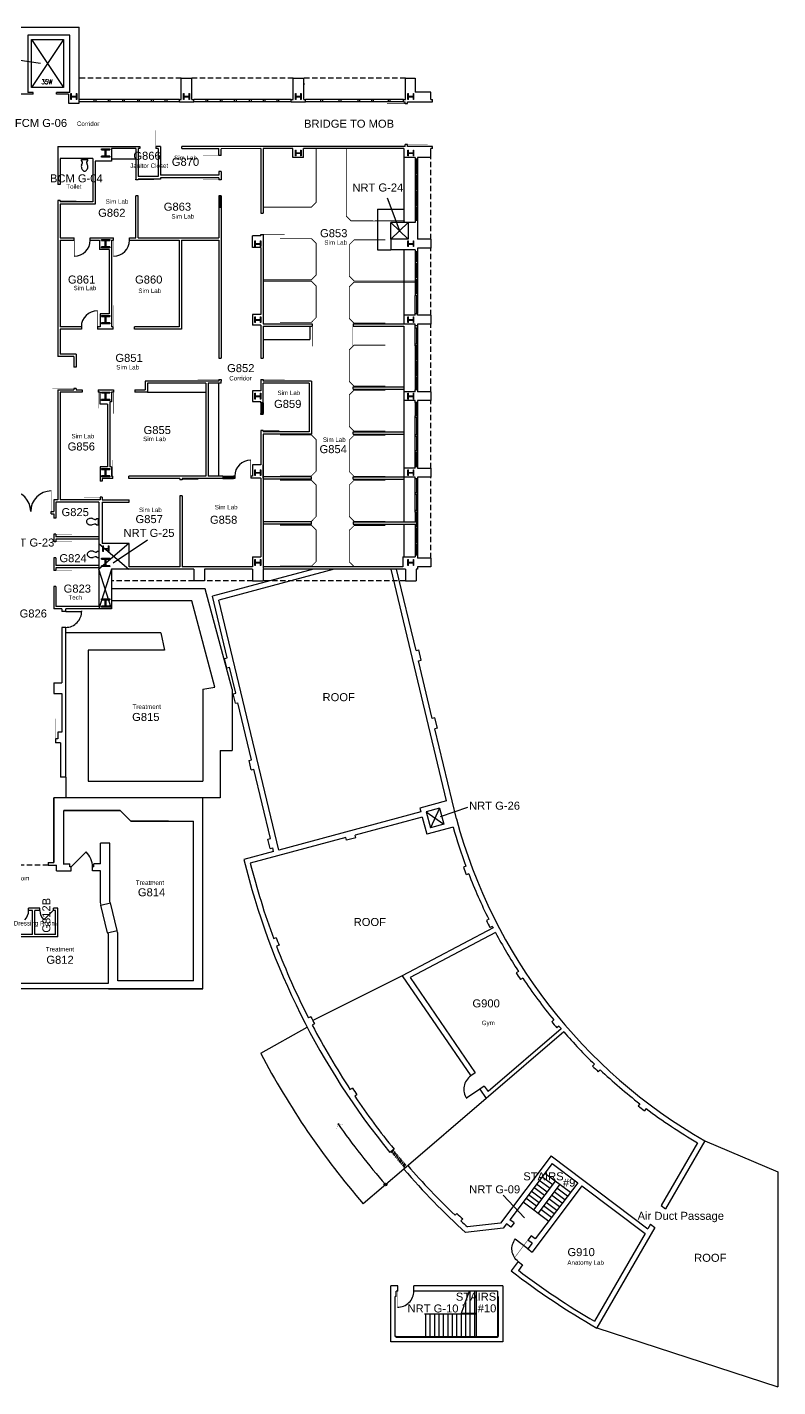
# Model space of a CAD drawing. Extents: x 889 to 4763, y 151 to 3209.
# Drawn here: x 3074 to 4763, y 151 to 3209 of the extents above; entities that cross this region are included whole.
import ezdxf

# ---------------------------------------------------------------- set-up
doc = ezdxf.new("R2010")
doc.units = 0
doc.header["$LTSCALE"] = 96
doc.header["$MEASUREMENT"] = 0
doc.linetypes.add('HIDDEN2', pattern=[0.1875, 0.125, -0.0625])
doc.layers.get('0').update_dxf_attribs({"linetype": 'CONTINUOUS'})
for name, color, linetype in [('A-ANNO-TEXT', 4, 'CONTINUOUS'), ('A-ANNO-TEXT-CTC', 181, 'CONTINUOUS'), ('A-COLS', 1, 'CONTINUOUS'), ('A-DOOR', 2, 'CONTINUOUS'), ('A-FLOR-CASE', 3, 'CONTINUOUS'), ('A-FLOR-PATT', 9, 'CONTINUOUS'), ('A-FLOR-SHFT', 1, 'CONTINUOUS'), ('A-FLOR-STRS', 2, 'CONTINUOUS'), ('A-GLAZ', 2, 'CONTINUOUS'), ('A-ROOF', 1, 'CONTINUOUS'), ('A-WALL-ABOVE', 3, 'HIDDEN2'), ('A-WALL-FULL', 6, 'CONTINUOUS'), ('A-WALL-SILL', 1, 'CONTINUOUS'), ('DEF', 31, 'CONTINUOUS'), ('L-EXTERIOR', 8, 'CONTINUOUS'), ('P-FIXT', 3, 'CONTINUOUS')]:
    doc.layers.add(name, color=color, linetype=linetype)
doc.styles.add('ARIAL', font='arial.ttf')
doc.styles.add('PP-FPLL-unverified$0$STANDARD', font='ROMANS.shx', dxfattribs={"width": 0.85})
doc.linetypes.add('FENCELINE1', pattern='A,0.25,-0.1,[133,ltypeshp.shx,S=0.1,R=0,X=-0.1,Y=0],-0.1,1', length=1.45)

# ---------------------------------------------------------------- blocks, each defined once
blk = doc.blocks.new('DR')
at = {"layer": 'A-DOOR'}
blk.add_lwpolyline([(0, 0, 0.0208, 0.0208, 0), (0, 1, 0, 0, 0.414214), (-1, 0, 0, 0, 0.414214)], format="xyseb", dxfattribs=at)
blk = doc.blocks.new('DL')
at = {"layer": 'A-DOOR'}
blk.add_lwpolyline([(1, 0, 0, 0, 0.414214), (0, 1, 0.0278, 0.0278, 0), (0, 0, 0.0278, 0.0278, 0)], format="xyseb", dxfattribs=at)
blk = doc.blocks.new('COL')
at = {"layer": 'A-COLS'}
for p, q in [((-0.5, 0.5), (0.5, 0.5)), ((-0.5, 0.39), (-0.5, 0.5)), ((-0.5, 0.39), (-0.05, 0.39)), ((-0.05, -0.39), (-0.05, 0.39)), ((0.05, -0.39), (0.05, 0.39)), ((0.05, 0.39), (0.5, 0.39)), ((0.5, 0.5), (0.5, 0.39)), ((-0.5, -0.5), (-0.5, -0.39)), ((-0.05, -0.39), (-0.5, -0.39)), ((0.5, -0.5), (-0.5, -0.5)), ((0.5, -0.39), (0.05, -0.39)), ((0.5, -0.39), (0.5, -0.5))]:
    blk.add_line(p, q, dxfattribs=at)
blk = doc.blocks.new('90S1')
blk.add_line((-0.5, 0), (-0.5, 1))
blk.add_arc((-0.5, 0), 1, 0, 91.70698)
blk = doc.blocks.new('TOILET3')
for p, q in [((0, -7), (0, 7)), ((2.5, 7), (0, 7)), ((5.6, 5), (2.5, 7)), ((7.2, 5), (5.6, 5)), ((12.3, 6.8), (7.2, 5)), ((2.5, -7), (0, -7)), ((5.6, -5), (2.5, -7)), ((7.2, -5), (5.6, -5)), ((12.3, -6.8), (7.2, -5))]:
    blk.add_line(p, q)
for centre, radius, start, end in [((15.7, -3.1), 10.5, 90, 108.8354), ((16.2, -0.6), 8.05, 71.1646, 93.7754), ((15.2, -6.5), 14, 57.6462, 74.7553), ((16.2, -4), 11.3, 36.0611, 55.3641), ((20.1, 0), 5.93, 360, 26.7012), ((20.1, 0), 5.93, 333.2988, 0), ((15.7, 3.1), 10.5, 251.1646, 270), ((15.7, 3.1), 10.5, 270, 288.8354), ((15.7, 5.9), 13.2, 284.9626, 301.7838), ((16.2, 4), 11.3, 304.6359, 323.9389)]:
    blk.add_arc(centre, radius, start, end)
blk = doc.blocks.new('DOOR')
at = {"layer": 'A-DOOR', "const_width": 0.0278}
blk.add_lwpolyline([(0, 0), (0, 1)], dxfattribs=at)
at = {"layer": 'A-DOOR'}
blk.add_arc((0, 0), 1, 90, 180, dxfattribs=at)

msp = doc.modelspace()

# ---------------------------------------------------------------- linework, layer by layer
at = {"layer": 'A-ANNO-TEXT', "const_width": 0.388}
msp.add_lwpolyline([(3770.5, 731.2), (3772.7, 743), (3784.5, 740.8)], dxfattribs=at)
at = {"layer": 'A-ANNO-TEXT'}
msp.add_circle((3880.1, 605.9), 3, dxfattribs=at)
msp.add_arc((5237.3, 1779), 1794, 215.2739, 220.8362, dxfattribs=at)
at = {"layer": 'A-ANNO-TEXT-CTC'}
for p, q in [((2927.3, 3154.7), (3103.8, 3127.9)), ((3884, 2825.5), (3912.1, 2749.5)), ((3345, 2055.4), (3267.4, 2003.2)), ((4064.7, 1454.2), (4003.4, 1432.6)), ((4145, 582.1), (4193, 530.9))]:
    msp.add_line(p, q, dxfattribs=at)
at = {"layer": 'A-ANNO-TEXT-CTC', "linetype": 'HIDDEN2'}
msp.add_line((3121.3, 1324.2), (3041.4, 1324.2), dxfattribs=at)
at = {"layer": 'A-DOOR'}
for p, q in [((3173, 1320.2), (3206.9, 1354.2)), ((3132.5, 1222.2), (3111.3, 1201))]:
    msp.add_line(p, q, dxfattribs=at)
for points, format in [([(3715.6, 2536.6, 1, 1, 0), (3715.6, 2491, 0, 0, 0.414214), (3761.2, 2536.6, 0, 0, 0)], "xyseb"), ([(3806.8, 2536.6, 1, 1, 0), (3806.8, 2491, 0, 0, -0.414214), (3761.2, 2536.6, 0, 0, 0)], "xyseb"), ([(3906.9, 330.2, 0.422967), (3943.9, 366.2)], "xyb")]:
    msp.add_lwpolyline(points, format=format, dxfattribs=at)
at = {"layer": 'A-DOOR', "const_width": 1}
for points in [[(3128.1, 2165.8), (3128.1, 2119.8)], [(3907.9, 366.2), (3907.9, 330.2)]]:
    msp.add_lwpolyline(points, dxfattribs=at)
at = {"layer": 'A-DOOR'}
for centre, radius, start, end in [((3036.1, 2119.8), 46, 0, 90), ((3128.1, 2119.8), 46, 90, 180), ((3173, 1320.2), 48, 0, 45), ((3047.4, 1222.2), 30, 315, 0), ((3132.5, 1222.2), 30, 180, 225)]:
    msp.add_arc(centre, radius, start, end, dxfattribs=at)
at = {"layer": 'A-FLOR-CASE'}
for p, q in [((3264, 2912.7), (3318.5, 2912.7)), ((3862, 2800), (3921.7, 2800)), ((3862, 2800), (3862, 2708)), ((3862, 2708), (3891.9, 2708)), ((3710.1, 2536.6), (3710.1, 2506.6)), ((3605, 2506.6), (3710.1, 2506.6)), ((3345, 2388), (3475.8, 2388)), ((3504.2, 2408), (3504.2, 2199.2))]:
    msp.add_line(p, q, dxfattribs=at)
at = {"layer": 'A-FLOR-PATT'}
for points in [[(3898.2, 683.8), (3893.8, 676.6)], [(3900.9, 680.5), (3896.5, 673.3)], [(3903.6, 677.3), (3899.2, 670.1)], [(3906.3, 674), (3901.9, 666.8)], [(3909, 670.7), (3904.6, 663.6)], [(3911.7, 667.5), (3907.3, 660.3)], [(3914.4, 664.3), (3910, 657.1)], [(3917.1, 661.1), (3912.7, 653.9)], [(3919.8, 657.8), (3915.4, 650.7)], [(3922.6, 654.6), (3918.2, 647.5)], [(3925.3, 651.5), (3920.9, 644.3)]]:
    msp.add_lwpolyline(points, dxfattribs=at)
at = {"layer": 'A-FLOR-SHFT'}
for p, q in [((3156, 3181), (3084, 3073)), ((3084, 3181), (3156, 3073))]:
    msp.add_line(p, q, dxfattribs=at)
msp.add_lwpolyline([(3084, 3181), (3156, 3181), (3156, 3073), (3084, 3073)], close=True, dxfattribs=at)
for points in [[(3892, 2770), (3931, 2732)], [(3931, 2770), (3892, 2732)], [(3235.2, 2048), (3303.1, 1990)], [(3303.1, 2048), (3235.2, 1990)], [(3264, 1901), (3235.2, 1990)], [(3264, 1990), (3235.4, 1901)], [(3971.9, 1444), (4011.4, 1416.3)], [(4001.8, 1452.1), (3981.5, 1408.3)]]:
    msp.add_lwpolyline(points, dxfattribs=at)
at = {"layer": 'A-FLOR-STRS', "linetype": 'FENCELINE1', "ltscale": 0.2}
msp.add_line((4106.9, 799.6), (3921.3, 640.8), dxfattribs=at)
at = {"layer": 'A-FLOR-STRS'}
for p, q in [((4214.1, 549), (4262.8, 613.7)), ((4250.2, 596.9), (4226.2, 615)), ((4256.2, 604.9), (4232.2, 622.9)), ((4238.8, 631.7), (4296.3, 588.4)), ((4226.1, 565), (4202.1, 583)), ((4232.1, 572.9), (4208.1, 591)), ((4238.1, 580.9), (4214.2, 599)), ((4244.1, 588.9), (4220.2, 607)), ((4277.7, 563.6), (4253.7, 581.7)), ((4283.7, 571.6), (4259.7, 589.7)), ((4289.7, 579.6), (4265.8, 597.7)), ((4190.1, 567), (4247.6, 523.7)), ((4220.1, 557), (4196.1, 575)), ((4259.6, 539.7), (4235.7, 557.7)), ((4265.7, 547.7), (4241.7, 565.7)), ((4271.7, 555.7), (4247.7, 573.7)), ((4253.6, 531.7), (4229.7, 549.8)), ((4060.9, 316.5), (4060.9, 343.8)), ((4070.9, 316.5), (4070.9, 366.2)), ((4080.9, 316.5), (4080.9, 366.2)), ((4083.9, 366.2), (4083.9, 264.2)), ((4131.9, 354.2), (4131.9, 264.2)), ((4083.9, 314), (3967.9, 314)), ((3970.9, 264.2), (3970.9, 314)), ((3980.9, 264.2), (3980.9, 314)), ((3990.9, 264.2), (3990.9, 314)), ((4000.9, 264.2), (4000.9, 314)), ((4010.9, 264.2), (4010.9, 314)), ((4020.9, 264.2), (4020.9, 314)), ((4030.9, 264.2), (4030.9, 314)), ((4040.9, 264.2), (4040.9, 314)), ((4050.9, 264.2), (4050.9, 314)), ((4051.4, 316.5), (4083.9, 316.5)), ((4060.9, 264.2), (4060.9, 314)), ((4070.9, 264.2), (4070.9, 314)), ((4080.9, 264.2), (4080.9, 314)), ((3903.9, 264.2), (4131.9, 264.2))]:
    msp.add_line(p, q, dxfattribs=at)
at = {"layer": 'A-FLOR-STRS', "linetype": 'FENCELINE1', "ltscale": 0.2}
msp.add_lwpolyline([(3917.8, 1075.6), (3716.5, 975.2)], dxfattribs=at)
at = {"layer": 'A-FLOR-STRS'}
for points in [[(4272.4, 606.5), (4223.6, 541.8)], [(4050.6, 315.1), (4057.1, 333.1), (4053.9, 335.6), (4061.6, 336.3), (4058.9, 338.1), (4069, 366.2)]]:
    msp.add_lwpolyline(points, dxfattribs=at)
at = {"layer": 'A-GLAZ'}
for p, q in [((3949, 2912), (3949, 2880)), ((3949, 2876), (3949, 2844)), ((3505.5, 2827.1), (3505.5, 2803.1)), ((3508.2, 2827.1), (3508.2, 2803.1)), ((3510.8, 2827.1), (3510.8, 2803.1)), ((3949, 2840), (3949, 2808)), ((3949, 2804), (3949, 2774)), ((3949.7, 2704), (3949.7, 2681.8)), ((3949.7, 2677.8), (3949.7, 2645.8)), ((3949.7, 2641.8), (3949.7, 2609.8)), ((3949.7, 2605.8), (3949.7, 2565)), ((3949.7, 2531.8), (3949.7, 2496.2)), ((3949.7, 2492.2), (3949.7, 2460.2)), ((3949.7, 2456.2), (3949.7, 2424.2)), ((3949.7, 2420.2), (3949.7, 2393)), ((3599.7, 2364), (3599.7, 2340)), ((3602.5, 2364), (3602.5, 2340)), ((3605, 2364), (3605, 2340)), ((3949.3, 2365), (3949.3, 2335)), ((3949.7, 2221), (3949.7, 2252.2)), ((3514, 2199.2), (3538, 2199.2)), ((3514, 2196.7), (3538, 2196.7)), ((3514, 2194), (3538, 2194)), ((3949.7, 2193), (3949.7, 2161.8)), ((3949.7, 2157.8), (3949.7, 2122.2)), ((3949.7, 2118.2), (3949.7, 2086.2)), ((3949.7, 2082.2), (3949.7, 2050.2)), ((3949.7, 2046.2), (3949.7, 2022))]:
    msp.add_line(p, q, dxfattribs=at)
for points in [[(3949.6, 2331), (3949.6, 2292.2)], [(3949.6, 2288.2), (3949.6, 2256.2)]]:
    msp.add_lwpolyline(points, dxfattribs=at)
at = {"layer": 'A-ROOF'}
for p, q in [((4598.6, 704.1), (4762.6, 634.4)), ((4762.6, 634.4), (4762.6, 150.9)), ((4355.6, 283.2), (4762.6, 150.9))]:
    msp.add_line(p, q, dxfattribs=at)
at = {"layer": 'A-WALL-ABOVE'}
for p, q in [((3420.7, 3094), (3191, 3094)), ((3672.3, 3094), (3444.7, 3094)), ((3925, 3094), (3696.3, 3094)), ((3982.2, 2732), (3982.2, 2916)), ((3982.2, 2561), (3982.2, 2712)), ((3982.2, 2389), (3982.2, 2541)), ((3982.2, 2217), (3982.2, 2369)), ((3982.2, 2015), (3982.2, 2197)), ((3449, 1964), (3264, 1964)), ((3581, 1964), (3473, 1964)), ((3925, 1964), (3605, 1964))]:
    msp.add_line(p, q, dxfattribs=at)
at = {"layer": 'A-WALL-ABOVE', "linetype": 'HIDDEN2', "const_width": 2}
for points in [[(3724.2, 2935.8), (3724, 2877), (3724.2, 2868.1), (3724.1, 2814.8), (3713.5, 2804.1), (3605, 2804.1)], [(3923.8, 2773.2), (3865.1, 2773.5), (3856.2, 2773.2), (3802.9, 2773.3), (3792.2, 2784), (3792.2, 2935.8)], [(3643, 2733.3), (3713.5, 2733.3), (3724.1, 2722.7), (3724.1, 2651.5), (3713.5, 2640.9), (3605, 2640.9)], [(3947, 2638.1), (3809.5, 2638.1), (3798.8, 2648.8), (3798.8, 2719.9), (3809.5, 2730.6), (3879.9, 2730.6)], [(3605, 2637.7), (3713.5, 2637.7), (3724.1, 2627), (3724.1, 2555.9), (3713.5, 2545.2), (3643, 2545.2)], [(3879.9, 2543.1), (3809.5, 2543.1), (3798.8, 2553.8), (3798.8, 2624.9), (3809.5, 2635.6), (3947, 2635.6)], [(3879.9, 2401.5), (3809.5, 2401.5), (3798.8, 2412.1), (3798.8, 2483.3), (3809.5, 2493.9), (3879.9, 2493.9)], [(3879.9, 2300.3), (3809.5, 2300.3), (3798.8, 2311), (3798.8, 2382.1), (3809.5, 2392.8), (3879.9, 2392.8)], [(3643, 2292), (3713.5, 2292), (3724.1, 2281.4), (3724.1, 2210.2), (3713.5, 2199.6), (3643, 2199.6)], [(3879.9, 2198.6), (3809.5, 2198.6), (3798.8, 2209.3), (3798.8, 2280.4), (3809.5, 2291.1), (3879.9, 2291.1)], [(3643, 2190.1), (3713.5, 2190.1), (3724.1, 2179.4), (3724.1, 2108.3), (3713.5, 2097.6), (3643, 2097.6)], [(3879.9, 2097.5), (3809.5, 2097.5), (3798.8, 2108.2), (3798.8, 2179.3), (3809.5, 2190), (3879.9, 2190)], [(3643, 2088.9), (3713.5, 2088.9), (3724.1, 2078.3), (3724.1, 2007.1), (3713.5, 1996.5), (3643, 1996.5)], [(3879.9, 1995.6), (3809.5, 1995.6), (3798.8, 2006.2), (3798.8, 2077.4), (3809.5, 2088), (3879.9, 2088)]]:
    msp.add_lwpolyline(points, dxfattribs=at)
at = {"layer": 'A-WALL-FULL'}
for p, q in [((2699.2, 3209), (3191, 3209)), ((3076, 3191), (3076, 3062)), ((3170, 3191), (3076, 3191)), ((3170, 3062), (3170, 3191)), ((3191, 3038), (3191, 3209)), ((3420.7, 3094), (3444.7, 3094)), ((3420.7, 3046.2), (3420.7, 3094)), ((3444.7, 3046.2), (3444.7, 3094)), ((3672.3, 3046.2), (3672.3, 3094)), ((3672.3, 3094), (3696.3, 3094)), ((3696.3, 3046.2), (3696.3, 3094)), ((3925, 3046.2), (3925, 3094)), ((3925, 3094), (3947, 3094)), ((3947, 3094), (3947, 3063)), ((3088, 3062), (3076, 3062)), ((3088, 3058), (3088, 3062)), ((3140, 3058), (3140, 3062)), ((3170, 3062), (3140, 3062)), ((3696.4, 3083.4), (3696.4, 3079.4)), ((3982.2, 3063), (3947, 3063)), ((3982.2, 3046.2), (3982.2, 3063)), ((3088, 3058), (2964.7, 3058)), ((3167, 3058), (3140, 3058)), ((3167, 3058), (3167, 3038)), ((3167, 3038), (3191, 3038)), ((3225.2, 3041), (3225.2, 3046.2)), ((3229.2, 3041), (3229.2, 3046.2)), ((3257.2, 3041), (3257.2, 3046.2)), ((3261.2, 3041), (3261.2, 3046.2)), ((3289.2, 3041), (3289.2, 3046.2)), ((3293.2, 3041), (3293.2, 3046.2)), ((3323, 3041), (3323, 3046.2)), ((3327, 3041), (3327, 3046.2)), ((3354.2, 3041), (3354.2, 3046.2)), ((3358.2, 3041), (3358.2, 3046.2)), ((3384.7, 3041), (3384.7, 3046.2)), ((3388.7, 3041), (3388.7, 3046.2)), ((3416.7, 3046.2), (3420.7, 3046.2)), ((3416.7, 3041), (3416.7, 3046.2)), ((3416.7, 3041), (3448.7, 3041)), ((3444.7, 3046.2), (3448.7, 3046.2)), ((3448.7, 3041), (3448.7, 3046.2)), ((3476.7, 3041), (3476.7, 3046.2)), ((3480.7, 3041), (3480.7, 3046.2)), ((3508.7, 3041), (3508.7, 3046.2)), ((3512.7, 3041), (3512.7, 3046.2)), ((3540.7, 3041), (3540.7, 3046.2)), ((3544.7, 3041), (3544.7, 3046.2)), ((3574.5, 3041), (3574.5, 3046.2)), ((3578.5, 3041), (3578.5, 3046.2)), ((3605.7, 3041), (3605.7, 3046.2)), ((3609.7, 3041), (3609.7, 3046.2)), ((3636.3, 3041), (3636.3, 3046.2)), ((3640.3, 3041), (3640.3, 3046.2)), ((3668.3, 3046.2), (3672.3, 3046.2)), ((3668.3, 3041), (3668.3, 3046.2)), ((3668.3, 3041), (3700.3, 3041)), ((3696.3, 3046.2), (3700.3, 3046.2)), ((3700.3, 3041), (3700.3, 3046.2)), ((3734.9, 3041), (3734.9, 3046.2)), ((3738.9, 3041), (3738.9, 3046.2)), ((3776.3, 3041), (3776.3, 3046.2)), ((3780.3, 3041), (3780.3, 3046.2)), ((3818.7, 3041), (3818.7, 3046.2)), ((3822.7, 3041), (3822.7, 3046.2)), ((3849.5, 3041), (3849.5, 3046.2)), ((3853.5, 3041), (3853.5, 3046.2)), ((3886.7, 3041), (3886.7, 3046.2)), ((3890.7, 3041), (3890.7, 3046.2)), ((3920.7, 3046.2), (3925, 3046.2)), ((3920.7, 3041), (3920.7, 3046.2)), ((3920.7, 3041), (3924.2, 3041)), ((3924.2, 3037), (3924.2, 3041)), ((3924.2, 3037), (3929.5, 3037)), ((3929.5, 3041), (3986.2, 3041)), ((3929.5, 3037), (3929.5, 3041)), ((3982.2, 3046.2), (3986.2, 3046.2)), ((3986.2, 3041), (3986.2, 3046.2)), ((3143, 2941), (3327.8, 2941)), ((3143, 2941), (3143, 2855)), ((3327.8, 2941), (3327.8, 2935.8)), ((3363.8, 2941), (3363.8, 2935.8)), ((3374, 2941), (3363.8, 2941)), ((3374, 2941), (3374, 2875.8)), ((3448.7, 2941), (3422, 2941)), ((3422, 2935.8), (3422, 2941)), ((3924.2, 2941), (3448.7, 2941)), ((3924.2, 2941), (3924.2, 2945)), ((3929.5, 2945), (3924.2, 2945)), ((3929.5, 2941), (3929.5, 2945)), ((3986.2, 2941), (3929.5, 2941)), ((3986.2, 2935.8), (3986.2, 2941)), ((3221.8, 2914), (3148.2, 2914)), ((3148.2, 2914), (3148.2, 2855)), ((3221.8, 2914), (3221.8, 2816.5)), ((3227, 2908), (3227, 2811.3)), ((3264, 2908), (3227, 2908)), ((3318.5, 2935.8), (3264, 2935.8)), ((3264, 2935.8), (3264, 2908)), ((3318.5, 2935.8), (3318.5, 2867.5)), ((3327.8, 2935.8), (3323.8, 2935.8)), ((3323.8, 2935.8), (3323.8, 2872.8)), ((3368.8, 2935.8), (3363.8, 2935.8)), ((3368.8, 2935.8), (3368.8, 2872.8)), ((3422, 2935.8), (3505.5, 2935.8)), ((3505.5, 2920.5), (3505.5, 2935.8)), ((3510.8, 2920.5), (3505.5, 2920.5)), ((3599.7, 2935.8), (3510.8, 2935.7)), ((3510.8, 2920.5), (3510.8, 2935.7)), ((3599.7, 2935.8), (3599.7, 2791)), ((3672, 2935.8), (3605, 2935.8)), ((3605, 2935.8), (3605, 2791)), ((3672, 2915.9), (3672, 2935.8)), ((3695.6, 2915.9), (3672, 2915.9)), ((3921.7, 2935.8), (3695.6, 2935.8)), ((3695.6, 2915.9), (3695.6, 2935.8)), ((3921.7, 2935.8), (3921.7, 2770)), ((3947, 2916), (3921.7, 2916)), ((3947, 2916), (3947, 2912)), ((3952.2, 2912), (3947, 2912)), ((3982.2, 2916), (3952.2, 2916)), ((3952.2, 2916), (3952.2, 2912)), ((3986.2, 2935.8), (3982.2, 2935.8)), ((3982.2, 2916), (3982.2, 2935.8)), ((3505.5, 2875.8), (3374, 2875.8)), ((3505.5, 2884.5), (3505.5, 2875.8)), ((3510.8, 2884.5), (3505.5, 2884.5)), ((3510.8, 2884.5), (3510.8, 2865.9)), ((3952.2, 2880), (3947, 2880)), ((3952.2, 2876), (3947, 2876)), ((3148.5, 2855), (3143, 2855)), ((3318.5, 2865.5), (3318.5, 2867.5)), ((3323.8, 2865.5), (3318.5, 2865.5)), ((3368.8, 2872.8), (3323.8, 2872.8)), ((3374, 2867.5), (3323.8, 2867.5)), ((3323.8, 2865.5), (3323.8, 2867.5)), ((3505.5, 2870.5), (3374, 2870.5)), ((3374, 2870.5), (3374, 2867.5)), ((3505.5, 2870.5), (3505.5, 2865.9)), ((3510.8, 2865.9), (3505.5, 2865.9)), ((3148.5, 2819), (3143, 2819)), ((3143, 2819), (3143, 2468.5)), ((3148.2, 2819), (3148.2, 2816.5)), ((3221.8, 2816.5), (3148.2, 2816.5)), ((3318.5, 2735), (3318.5, 2829.5)), ((3323.8, 2829.5), (3318.5, 2829.5)), ((3323.8, 2735), (3323.8, 2829.5)), ((3510.8, 2829.9), (3505.5, 2829.9)), ((3505.5, 2829.9), (3505.5, 2827.1)), ((3510.8, 2827.1), (3505.5, 2827.1)), ((3510.8, 2829.9), (3510.8, 2827.1)), ((3952.2, 2844), (3947, 2844)), ((3952.2, 2840), (3947, 2840)), ((3227, 2811.3), (3148.2, 2811.3)), ((3148.2, 2811.3), (3148.2, 2735)), ((3510.8, 2803.1), (3505.5, 2803.1)), ((3505.5, 2803.1), (3505.5, 2735)), ((3510.8, 2803.1), (3510.8, 2464.7)), ((3599.7, 2791), (3605, 2791)), ((3952.2, 2808), (3947, 2808)), ((3952.2, 2804), (3947, 2804)), ((3892, 2732), (3892, 2770)), ((3931, 2770), (3892, 2770)), ((3931, 2770), (3931, 2732)), ((3952.2, 2774), (3947, 2774)), ((3947, 2774), (3947, 2770)), ((3952.2, 2774), (3952.2, 2732)), ((3148.2, 2735), (3180.2, 2735)), ((3148.2, 2729.7), (3180.2, 2729.7)), ((3148.2, 2729.7), (3148.2, 2535.2)), ((3180.2, 2730), (3180.2, 2735)), ((3180.2, 2730), (3180.2, 2735)), ((3216.2, 2735), (3264, 2735)), ((3216.2, 2730), (3216.2, 2735)), ((3216.2, 2729.7), (3237.2, 2729.7)), ((3237.2, 2729.7), (3237.2, 2709)), ((3264, 2735), (3268.4, 2735)), ((3264, 2729.7), (3264, 2535.2)), ((3264, 2729.7), (3268.4, 2729.7)), ((3268.4, 2730), (3268.4, 2735)), ((3268.4, 2730), (3268.4, 2735)), ((3304.4, 2730), (3304.4, 2735)), ((3304.4, 2735), (3318.5, 2735)), ((3304.4, 2729.7), (3415.8, 2729.7)), ((3323.8, 2735), (3505.5, 2735)), ((3415.8, 2729.7), (3415.8, 2535.2)), ((3421, 2729.7), (3421, 2530)), ((3421, 2729.7), (3505.5, 2729.7)), ((3505.5, 2729.7), (3505.5, 2464.7)), ((3581, 2713.2), (3581, 2740)), ((3599.7, 2740), (3581, 2740)), ((3599.7, 2743), (3605, 2743)), ((3599.7, 2740), (3599.7, 2743)), ((3605, 2743), (3605, 2740)), ((3605, 2740), (3605, 2541.9)), ((3931, 2732), (3892, 2732)), ((3982.2, 2732), (3952.2, 2732)), ((3982.2, 2732), (3982.2, 2712)), ((3258.8, 2709), (3237.2, 2709)), ((3258.8, 2709), (3258.8, 2564)), ((3599.7, 2713.2), (3581, 2713.2)), ((3599.7, 2713.2), (3599.7, 2563)), ((3947, 2708), (3891.9, 2708)), ((3921.7, 2708), (3921.7, 2541.9)), ((3947, 2708), (3947, 2704)), ((3952.2, 2704), (3947, 2704)), ((3952.2, 2712), (3952.2, 2704)), ((3982.2, 2712), (3952.2, 2712)), ((3952.2, 2681.8), (3947, 2681.8)), ((3952.2, 2677.8), (3947, 2677.8)), ((3952.2, 2645.8), (3947, 2645.8)), ((3952.2, 2641.8), (3947, 2641.8)), ((3148.2, 2618.1), (3148.2, 2535.2)), ((3952.2, 2609.8), (3947, 2609.8)), ((3952.2, 2605.8), (3947, 2605.8)), ((3238, 2564), (3238, 2535.2)), ((3258.8, 2564), (3238, 2564)), ((3599.7, 2563), (3581, 2563)), ((3581, 2563), (3581, 2539)), ((3599.7, 2539), (3581, 2539)), ((3599.7, 2539), (3599.7, 2464.7)), ((3605, 2541.9), (3715.6, 2541.9)), ((3715.6, 2541.9), (3715.6, 2536.6)), ((3807.6, 2541.9), (3807.6, 2536.6)), ((3807.6, 2541.9), (3921.7, 2541.9)), ((3947, 2561), (3921.7, 2561)), ((3947, 2541), (3921.7, 2541)), ((3947, 2565), (3952.2, 2565)), ((3952.2, 2561), (3952.2, 2565)), ((3982.2, 2561), (3952.2, 2561)), ((3982.2, 2541), (3952.2, 2541)), ((3952.2, 2541), (3952.2, 2537)), ((3982.2, 2561), (3982.2, 2541)), ((3196, 2535.2), (3148.2, 2535.2)), ((3148.2, 2530), (3148.2, 2473.8)), ((3196, 2530), (3148.2, 2530)), ((3196, 2535), (3196, 2529.8)), ((3238, 2535.2), (3232, 2535.2)), ((3232, 2535), (3232, 2530)), ((3232, 2535), (3232, 2530)), ((3267.5, 2530), (3232, 2530)), ((3267.5, 2535.2), (3264, 2535.2)), ((3267.5, 2530), (3267.5, 2535.2)), ((3415.8, 2535.2), (3315.5, 2535.2)), ((3315.5, 2530), (3315.5, 2535.2)), ((3421, 2530), (3315.5, 2530)), ((3605, 2536.6), (3715.6, 2536.6)), ((3605, 2536.6), (3605, 2464.7)), ((3806.8, 2536.6), (3921.7, 2536.6)), ((3921.7, 2536.6), (3921.7, 2096.5)), ((3952.2, 2537), (3947, 2537)), ((3952.2, 2531.8), (3947, 2531.8)), ((3952.2, 2496.2), (3947, 2496.2)), ((3952.2, 2492.2), (3947, 2492.2)), ((3179, 2468.5), (3143, 2468.5)), ((3184.2, 2473.8), (3148.2, 2473.8)), ((3179, 2468.5), (3179, 2444.5)), ((3184.2, 2473.8), (3184.2, 2444.5)), ((3505.5, 2464.7), (3510.8, 2464.7)), ((3599.7, 2464.7), (3605, 2464.7)), ((3952.2, 2460.2), (3947, 2460.2)), ((3952.2, 2456.2), (3947, 2456.2)), ((3184.2, 2444.5), (3179, 2444.5)), ((3505.5, 2416.7), (3510.8, 2416.7)), ((3505.5, 2416.7), (3505.5, 2413.2)), ((3510.8, 2416.7), (3510.8, 2413.2)), ((3599.7, 2416.7), (3605, 2416.7)), ((3599.7, 2416.7), (3599.7, 2391)), ((3605, 2416.7), (3605, 2413.2)), ((3952.2, 2424.2), (3947, 2424.2)), ((3952.2, 2420.2), (3947, 2420.2)), ((3143, 2393.2), (3143, 2214.8)), ((3143, 2393.2), (3179, 2393.2)), ((3148.2, 2388), (3148.2, 2145.8)), ((3198, 2388), (3148.2, 2388)), ((3184.2, 2396.5), (3179, 2396.5)), ((3179, 2396.5), (3179, 2393.2)), ((3184.2, 2396.5), (3184.2, 2393.2)), ((3184.2, 2393.2), (3198, 2393.2)), ((3198, 2393.2), (3198, 2388)), ((3234, 2393.2), (3234, 2388)), ((3234, 2393.2), (3238, 2393.2)), ((3238, 2388), (3234, 2388)), ((3238, 2393.2), (3264, 2393.2)), ((3238, 2360.8), (3238, 2388)), ((3264, 2393.2), (3268, 2393.2)), ((3264, 2388), (3264, 2366)), ((3268, 2388), (3264, 2388)), ((3268, 2393.2), (3268, 2388)), ((3316, 2393.2), (3316, 2388)), ((3316, 2393.2), (3339.8, 2393.2)), ((3345, 2388), (3316, 2388)), ((3339.8, 2413.2), (3339.8, 2393.2)), ((3505.5, 2413.2), (3339.8, 2413.2)), ((3345, 2408), (3345, 2388)), ((3475.8, 2408), (3345, 2408)), ((3475.8, 2408), (3475.8, 2199.2)), ((3510.8, 2408), (3481, 2408)), ((3481, 2408), (3481, 2199.2)), ((3510.8, 2408), (3510.8, 2413.2)), ((3581, 2391), (3581, 2367)), ((3599.7, 2391), (3581, 2391)), ((3714, 2413.2), (3605, 2413.2)), ((3708.7, 2408), (3605, 2408)), ((3605, 2364), (3605, 2408)), ((3708.7, 2408), (3708.7, 2299)), ((3714, 2413.2), (3714, 2293.8)), ((3807.7, 2395), (3807.7, 2400.2)), ((3807.7, 2400.2), (3921.7, 2400.2)), ((3807.7, 2395), (3921.7, 2395)), ((3947, 2389), (3921.7, 2389)), ((3947, 2389), (3947, 2393)), ((3952.2, 2393), (3947, 2393)), ((3952.2, 2393), (3952.2, 2389)), ((3982.2, 2389), (3952.2, 2389)), ((3982.2, 2389), (3982.2, 2369)), ((3254.5, 2360.8), (3238, 2360.8)), ((3254.5, 2360.8), (3254.5, 2220)), ((3259.8, 2366), (3259.8, 2220)), ((3264, 2366), (3259.8, 2366)), ((3581, 2367), (3599.7, 2367)), ((3599.7, 2364), (3599.7, 2367)), ((3605, 2364), (3599.7, 2364)), ((3947, 2369), (3921.7, 2369)), ((3947, 2365), (3947, 2369)), ((3952.2, 2365), (3947, 2365)), ((3982.2, 2369), (3952.2, 2369)), ((3952.2, 2369), (3952.2, 2365)), ((3599.7, 2337.6), (3599.7, 2340)), ((3605, 2340), (3599.7, 2340)), ((3605, 2337.6), (3599.7, 2337.6)), ((3605, 2337.6), (3605, 2340)), ((3952.2, 2335), (3947, 2335)), ((3952.2, 2331), (3947, 2331)), ((3599.7, 2301.6), (3599.7, 2225)), ((3605, 2301.6), (3599.7, 2301.6)), ((3605, 2301.6), (3605, 2299)), ((3708.7, 2299), (3605, 2299)), ((3714, 2293.8), (3605, 2293.8)), ((3605, 2293.8), (3605, 1991.6)), ((3807.7, 2293.8), (3807.7, 2299)), ((3807.7, 2299), (3921.7, 2299)), ((3807.7, 2293.8), (3921.7, 2293.8)), ((3952.2, 2292.2), (3947, 2292.2)), ((3952.2, 2288.2), (3947, 2288.2)), ((3952.2, 2256.2), (3947, 2256.2)), ((3952.2, 2252.2), (3947, 2252.2)), ((3143, 2214.8), (3143, 2145.8)), ((3238, 2220), (3238, 2187.8)), ((3254.5, 2220), (3238, 2220)), ((3264, 2220), (3259.8, 2220)), ((3264, 2220), (3264, 2199.2)), ((3599.7, 2225), (3581, 2225)), ((3581, 2225), (3581, 2199.2)), ((3605, 2194.3), (3605, 2225)), ((3947, 2217), (3921.7, 2217)), ((3947, 2221), (3952.2, 2221)), ((3952.2, 2221), (3952.2, 2217)), ((3952.2, 2217), (3982.2, 2217)), ((3982.2, 2217), (3982.2, 2197)), ((3243.2, 2187.8), (3238, 2187.8)), ((3243.2, 2194), (3243.2, 2187.8)), ((3264, 2194), (3243.2, 2194)), ((3264, 2199.2), (3267.1, 2199.2)), ((3267.1, 2194), (3264, 2194)), ((3267.1, 2194), (3267.1, 2199.2)), ((3303.1, 2194), (3303.1, 2199.2)), ((3475.8, 2199.2), (3303.1, 2199.2)), ((3417.7, 2194), (3303.1, 2194)), ((3417.7, 2193.8), (3417.7, 2191.2)), ((3423, 2191.2), (3417.7, 2191.2)), ((3423, 2194), (3423, 2191.2)), ((3514, 2194), (3423, 2194)), ((3514, 2199.2), (3481, 2199.2)), ((3514, 2199.2), (3514, 2194)), ((3538, 2199.2), (3538, 2194)), ((3541, 2199.2), (3538, 2199.2)), ((3541, 2194), (3538, 2194)), ((3541, 2199.2), (3541, 2194)), ((3577, 2199.2), (3577, 2194.3)), ((3577, 2199.2), (3577, 2194.3)), ((3581, 2199.2), (3577, 2199.2)), ((3581, 2199.2), (3577, 2199.2)), ((3599.7, 2194.3), (3577, 2194.3)), ((3599.7, 2194.3), (3599.7, 2018)), ((3714, 2197.8), (3605, 2197.8)), ((3714, 2192.5), (3605, 2192.5)), ((3714, 2192.5), (3714, 2197.8)), ((3807.7, 2197.8), (3921.7, 2197.8)), ((3807.7, 2192.5), (3807.7, 2197.8)), ((3807.7, 2192.5), (3921.7, 2192.5)), ((3947, 2197), (3921.7, 2197)), ((3952.2, 2193), (3947, 2193)), ((3952.2, 2197), (3952.2, 2193)), ((3982.2, 2197), (3952.2, 2197)), ((3133.8, 2145.8), (3133.8, 2119.8)), ((3143, 2145.8), (3133.8, 2145.8)), ((3238, 2145.8), (3148.2, 2145.8)), ((3238, 2151.8), (3238, 2145.8)), ((3243.2, 2151.8), (3238, 2151.8)), ((3243.2, 2151.8), (3243.2, 2145.8)), ((3243.2, 2145.8), (3303.4, 2145.8)), ((3303.4, 2140.5), (3303.4, 2145.8)), ((3417.7, 2155.2), (3417.7, 1995.2)), ((3423, 2155.2), (3417.7, 2155.2)), ((3423, 2155.2), (3423, 1995.2)), ((3952.2, 2161.8), (3947, 2161.8)), ((3952.2, 2157.8), (3947, 2157.8)), ((3128.1, 2119.8), (3133.8, 2119.8)), ((3128.1, 2114.5), (3128.1, 2119.8)), ((3128.1, 2114.5), (3133.8, 2114.5)), ((3133.8, 2114.5), (3133.8, 2104.5)), ((3139, 2140.5), (3139, 2104.5)), ((3235.2, 2140.5), (3139, 2140.5)), ((3235.2, 2140.5), (3235.2, 1906.2)), ((3243.2, 2140.5), (3243.2, 2048)), ((3243.2, 2140.5), (3303.4, 2140.5)), ((3952.2, 2122.2), (3947, 2122.2)), ((3952.2, 2118.2), (3947, 2118.2)), ((3139, 2104.5), (3133.8, 2104.5)), ((3714, 2096.5), (3605, 2096.5)), ((3714, 2091.2), (3605, 2091.2)), ((3714, 2091.2), (3714, 2096.5)), ((3807.7, 2096.5), (3949.7, 2096.5)), ((3807.7, 2096.5), (3807.7, 2091.2)), ((3807.7, 2091.2), (3949.7, 2091.2)), ((3921.7, 2091.2), (3921.7, 2018)), ((3952.2, 2086.2), (3947, 2086.2)), ((3952.2, 2082.2), (3947, 2082.2)), ((3133.8, 2068.5), (3133.8, 2051.3)), ((3139, 2068.5), (3133.8, 2068.5)), ((3139, 2051.3), (3133.8, 2051.3)), ((3139, 2068.5), (3139, 2062.5)), ((3235.2, 2062.5), (3139, 2062.5)), ((3139, 2057.3), (3139, 2051.3)), ((3235.2, 2057.3), (3139, 2057.3)), ((3952.2, 2050.2), (3947, 2050.2)), ((3303.4, 2048), (3243.2, 2048)), ((3303.4, 1995.2), (3303.4, 2048)), ((3952.2, 2046.2), (3947, 2046.2)), ((3947, 2022), (3947, 2018)), ((3947, 2022), (3952.2, 2022)), ((3952.2, 2022), (3952.2, 2015)), ((3133.8, 2015.3), (3133.8, 1986.8)), ((3139, 2015.3), (3133.8, 2015.3)), ((3139, 2015.3), (3139, 1998)), ((3235.2, 1998), (3139, 1998)), ((3139, 1992.8), (3139, 1986.8)), ((3235.2, 1992.8), (3139, 1992.8)), ((3264, 1990), (3264, 1901)), ((3449, 1990), (3264, 1990)), ((3417.7, 1995.2), (3303.4, 1995.2)), ((3581, 1995.2), (3423, 1995.2)), ((3449, 1990), (3449, 1964)), ((3581, 1990), (3473, 1990)), ((3473, 1990), (3473, 1964)), ((3718.3, 1990), (3491, 1929.1)), ((3764.6, 1990), (3505.4, 1920.5)), ((3581, 2018), (3581, 1995.2)), ((3581, 2018), (3599.7, 2018)), ((3581, 1990), (3581, 1964)), ((3605, 2018), (3605, 1995.2)), ((3919, 1995.2), (3605, 1995.2)), ((3925, 1990), (3605, 1990)), ((3605, 1990), (3605, 1964)), ((3919, 2018), (3919, 1995.2)), ((3919, 2018), (3947, 2018)), ((3925, 1990), (3925, 1964)), ((3949, 1990), (3949, 1964)), ((3952.2, 1990), (3949, 1990)), ((3982.2, 2015), (3952.2, 2015)), ((3952.2, 1995), (3952.2, 1990)), ((3982.2, 1995), (3952.2, 1995)), ((3982.2, 2015), (3982.2, 1995)), ((3139, 1986.8), (3133.8, 1986.8)), ((3473, 1964), (3449, 1964)), ((3581, 1964), (3605, 1964)), ((3925, 1964), (3949, 1964)), ((3139, 1950.8), (3133.8, 1950.8)), ((3133.8, 1950.8), (3133.8, 1901)), ((3139, 1950.8), (3139, 1906.2)), ((3474.7, 1946), (3264, 1946)), ((3535, 1720), (3474.7, 1946)), ((3151.8, 1901), (3133.8, 1901)), ((3235.2, 1906.2), (3139, 1906.2)), ((3151.8, 1901), (3151.8, 1895)), ((3264, 1901), (3160.8, 1901)), ((3160.8, 1895), (3160.8, 1901)), ((3444.7, 1919), (3264, 1919)), ((3496.5, 1724.7), (3444.7, 1919)), ((3160.8, 1895), (3151.8, 1895)), ((3151.8, 1859), (3151.8, 1734)), ((3160.8, 1859), (3151.8, 1859)), ((3160.8, 1522), (3160.8, 1859)), ((3375, 1847), (3160.8, 1847)), ((3375, 1847), (3383, 1808)), ((3383, 1808), (3211, 1808)), ((3211, 1808), (3211, 1513)), ((3133.8, 1734), (3133.8, 1710)), ((3133.8, 1734), (3151.8, 1734)), ((3469, 1720), (3496.5, 1724.7)), ((3469, 1720), (3469, 1513)), ((3535, 1720), (3535, 1582)), ((3133.8, 1710), (3151.8, 1710)), ((3151.8, 1710), (3151.8, 1623)), ((3142.8, 1623), (3142.8, 1608)), ((3151.8, 1623), (3142.8, 1623)), ((3137.8, 1608), (3137.8, 1599)), ((3142.8, 1608), (3137.8, 1608)), ((3148.8, 1599), (3137.8, 1599)), ((3148.8, 1599), (3148.8, 1522)), ((3508, 1582), (3535, 1582)), ((3508, 1582), (3508, 1476)), ((3160.8, 1522), (3148.8, 1522)), ((3160.8, 1522), (3160.8, 1476)), ((3211, 1513), (3469, 1513)), ((3469, 1476), (3134, 1476)), ((3134, 1330.2), (3134, 1476)), ((3134, 1476), (3134, 1330.2)), ((3508, 1476), (3469, 1476)), ((3469, 1046), (3469, 1476)), ((3469, 1046), (3469, 1476)), ((3469, 1046), (3469, 1476)), ((3469, 1152.6), (3469, 1476)), ((4017.6, 1468.7), (3957.2, 1452.5)), ((3283.7, 1447), (3157, 1447)), ((3157, 1327.2), (3157, 1447)), ((3157, 1327.2), (3157, 1447)), ((3157, 1447), (3283.7, 1447)), ((3307.7, 1423), (3283.7, 1447)), ((3283.7, 1447), (3307.7, 1423)), ((3959.5, 1443.8), (3640, 1358.2)), ((3957.2, 1452.5), (3959.5, 1443.8)), ((4001.8, 1452.1), (3971.9, 1444)), ((3971.9, 1444), (3981.5, 1408.3)), ((4001.8, 1452.1), (4011.4, 1416.3)), ((3391.7, 1423), (3307.7, 1423)), ((3307.7, 1423), (3448, 1423)), ((3448, 1064), (3448, 1423)), ((3962.6, 1432.2), (3811.8, 1391.8)), ((3962.6, 1432.2), (3973, 1393.6)), ((4032.4, 1409.5), (3973, 1393.6)), ((4011.4, 1416.3), (3981.5, 1408.3)), ((3790.6, 1386.1), (3576.1, 1328.6)), ((3792.2, 1380.3), (3790.6, 1386.1)), ((3813.4, 1386), (3792.2, 1380.3)), ((3813.4, 1386), (3811.8, 1391.8)), ((3259.8, 1373.5), (3238.8, 1373.5)), ((3238.8, 1327.2), (3238.8, 1373.5)), ((3259.8, 1243), (3259.8, 1373.5)), ((3628.4, 1355.1), (3561.6, 1337.2)), ((3121.3, 1330.2), (3121.3, 1324.2)), ((3121.3, 1330.2), (3134, 1330.2)), ((3121.3, 1324.2), (3140, 1324.2)), ((3140, 1311.5), (3140, 1324.2)), ((3155, 1327.2), (3170, 1327.2)), ((3170, 1320.2), (3170, 1327.2)), ((3173, 1320.2), (3170, 1320.2)), ((3173, 1311.5), (3173, 1320.2)), ((3221, 1311.5), (3221, 1320.2)), ((3224, 1320.2), (3221, 1320.2)), ((3238.8, 1327.2), (3224, 1327.2)), ((3224, 1320.2), (3224, 1327.2)), ((4060.9, 1321.8), (4055.3, 1319.7)), ((3140, 1311.5), (3173, 1311.5)), ((3238.8, 1311.5), (3221, 1311.5)), ((3238.8, 1240.4), (3238.8, 1311.5)), ((4067.3, 1304.9), (4061.7, 1302.8)), ((3077.4, 1222.2), (3077.4, 1227.5)), ((3102.6, 1227.5), (3077.4, 1227.5)), ((3102.6, 1222.2), (3102.6, 1227.5)), ((3133.6, 1222.2), (3133.6, 1227.5)), ((3142.9, 1227.5), (3133.6, 1227.5)), ((3142.9, 1163), (3142.9, 1227.5)), ((3240.3, 1234.2), (3238.8, 1240.4)), ((3239.6, 1234), (3261.4, 1239.5)), ((3260.7, 1239.3), (3259.8, 1243)), ((3086.4, 1222.2), (3077.4, 1222.2)), ((3086.4, 1168.2), (3086.4, 1222.2)), ((3102.6, 1222.2), (3091.6, 1222.2)), ((3091.6, 1168.2), (3091.6, 1222.2)), ((3137.6, 1222.2), (3133.6, 1222.2)), ((3137.6, 1168.2), (3137.6, 1222.2)), ((4112.3, 1202.5), (4107, 1199.8)), ((3086.4, 1168.2), (3041.4, 1168.2)), ((3142.9, 1163), (3041.4, 1163)), ((3137.6, 1168.2), (3091.6, 1168.2)), ((3255.1, 1171.9), (3276.9, 1177.4)), ((3256.8, 1168.4), (3255.8, 1172.1)), ((3256.8, 1058.5), (3256.8, 1168.4)), ((3277.8, 1171), (3276.2, 1177.2)), ((3277.8, 1064), (3277.8, 1171)), ((4122.2, 1183.1), (3917.8, 1075.6)), ((4127.8, 1172.5), (3935.3, 1071.2)), ((4120.5, 1186.5), (4115.1, 1183.8)), ((3634.4, 1161), (3628.8, 1158.9)), ((3640.8, 1144.1), (3635.1, 1142)), ((3469, 1046), (3469, 1077.2)), ((3917.8, 1075.6), (4072.1, 850.3)), ((3935.3, 1071.2), (4082, 857.1)), ((4179, 1085.4), (4174, 1082.1)), ((3469, 1046), (2643.8, 1046)), ((3041.4, 1058.5), (3256.8, 1058.5)), ((3256.8, 1046), (3469, 1046)), ((3256.8, 1046), (3469, 1046)), ((3448, 1064), (3277.8, 1064)), ((4188.9, 1070.3), (4183.9, 1067)), ((3712.3, 983.2), (3707, 980.5)), ((3720.6, 967.2), (3715.3, 964.5)), ((4281.5, 949), (4106.9, 799.6)), ((4275.6, 955.8), (4110.9, 814.9)), ((4258.6, 976.1), (4254, 972.2)), ((4270.1, 962.2), (4265.5, 958.4)), ((4082, 857.1), (4072.1, 850.3)), ((4350, 876.4), (4345.9, 872.1)), ((4363, 863.9), (4358.9, 859.6)), ((4102.4, 827.4), (4092.5, 820.6)), ((4102.4, 827.4), (4110.9, 814.9)), ((3806, 822.6), (3801, 819.3)), ((3816, 807.6), (3811, 804.4)), ((4092.5, 820.6), (4106.9, 799.6)), ((4452.1, 787.6), (4448.4, 782.9)), ((4466.4, 776.7), (4462.7, 771.9)), ((4598.6, 704.1), (4510.3, 551.1)), ((4582.2, 699.7), (4500.6, 558.4)), ((4252.7, 670.1), (4138.7, 518.8)), ((4255.1, 653.3), (4159.7, 526.7)), ((4252.7, 670.1), (4470.4, 506)), ((4255.1, 653.3), (4312.6, 609.9)), ((4322.1, 602.7), (4210.1, 454)), ((4312.6, 609.9), (4217.2, 483.4)), ((4322.1, 602.7), (4464.4, 495.5)), ((4500.6, 558.4), (4510.3, 551.1)), ((4040.8, 541.1), (4036.6, 536.8)), ((4053.8, 528.7), (4049.7, 524.4)), ((4169.3, 519.5), (4159.7, 526.7)), ((4145.2, 507.4), (4060.5, 498)), ((4138.7, 518.8), (4064.6, 510.5)), ((4152.5, 517.2), (4145.2, 507.4)), ((4162.1, 509.9), (4152.5, 517.2)), ((4169.3, 519.5), (4162.1, 509.9)), ((4207.6, 490.6), (4200.4, 481)), ((4217.2, 483.4), (4207.6, 490.6)), ((4464.4, 495.5), (4350.5, 298.4)), ((4486.1, 509.2), (4355.6, 283.2)), ((4476.5, 516.5), (4470.4, 506)), ((4476.5, 516.5), (4486.1, 509.2)), ((4210, 473.8), (4200.4, 481)), ((4210, 473.8), (4200.5, 461.2)), ((4200.5, 461.2), (4210.1, 454)), ((4178.8, 432.5), (4163.2, 411.8)), ((4178.8, 432.5), (4188.4, 425.2)), ((4188.4, 425.2), (4179.1, 412.9)), ((3907.9, 378.2), (3891.9, 378.2)), ((3891.9, 252.2), (3891.9, 378.2)), ((3907.9, 366.2), (3907.9, 378.2)), ((3943.9, 366.2), (3943.9, 378.2)), ((4143.9, 378.2), (3943.9, 378.2)), ((4143.9, 378.2), (4143.9, 252.2)), ((3903.9, 354.2), (3901.9, 354.2)), ((3901.9, 264.2), (3901.9, 354.2)), ((3903.9, 354.2), (3903.9, 366.2)), ((3907.9, 366.2), (3903.9, 366.2)), ((4131.9, 366.2), (3943.9, 366.2)), ((4131.9, 366.2), (4131.9, 354.2)), ((4133.9, 354.2), (4131.9, 354.2)), ((4133.9, 354.2), (4133.9, 264.2)), ((4143.9, 252.2), (3891.9, 252.2)), ((3903.9, 264.2), (3901.9, 264.2)), ((3903.9, 262.2), (3903.9, 264.2)), ((4131.9, 262.2), (3903.9, 262.2)), ((4131.9, 264.2), (4131.9, 262.2)), ((4133.9, 264.2), (4131.9, 264.2))]:
    msp.add_line(p, q, dxfattribs=at)
at = {"layer": 'A-WALL-FULL', "extrusion": (0, 0, -1)}
for p, q in [((4017.6, 1468.7), (3892.8, 1990)), ((3948.9, 1806.9), (3905.1, 1990)), ((3524.1, 1790.8), (3491, 1929.1)), ((3640, 1358.2), (3505.4, 1920.5)), ((3948.9, 1806.9), (3954.8, 1808.3)), ((3960.4, 1785), (3954.8, 1808.3)), ((3518.3, 1789.4), (3524.1, 1790.8)), ((3523.4, 1768), (3518.3, 1789.4)), ((3954.5, 1783.6), (3960.4, 1785)), ((3985.5, 1654.3), (3954.5, 1783.6)), ((3523.4, 1768), (3529.2, 1769.4)), ((3543.2, 1711), (3529.2, 1769.4)), ((3537.3, 1709.7), (3543.2, 1711)), ((3542.5, 1688.3), (3537.3, 1709.7)), ((3542.5, 1688.3), (3548.3, 1689.7)), ((3579, 1561.3), (3548.3, 1689.7)), ((3991.3, 1655.7), (3985.5, 1654.3)), ((3996.9, 1632.3), (3991.3, 1655.7)), ((3996.9, 1632.3), (3991.1, 1630.9)), ((4039.6, 1428.2), (3991.1, 1630.9)), ((3573.2, 1559.9), (3579, 1561.3)), ((3578.3, 1538.5), (3573.2, 1559.9)), ((3578.3, 1538.5), (3584.1, 1539.9)), ((3621.4, 1384.3), (3584.1, 1539.9)), ((3615.5, 1382.9), (3621.4, 1384.3)), ((3620.7, 1361.5), (3615.5, 1382.9)), ((3620.7, 1361.5), (3626.5, 1362.9)), ((3628.4, 1355.1), (3626.5, 1362.9))]:
    msp.add_line(p, q, dxfattribs=at)
at = {"layer": 'A-WALL-FULL'}
for points in [[(3947, 2770), (3931, 2770)], [(3892, 2732), (3892, 2708)], [(3899.3, 685.6), (3890, 678)]]:
    msp.add_lwpolyline(points, dxfattribs=at)
for centre, radius, start, end in [((5188.7, 1737.4), 1201.9, 195.8299, 200.2288), ((5188.7, 1737.4), 1189.9, 195.0594, 240.2702), ((5187.4, 1735.8), 1674, 193.7786, 219.193), ((5187.4, 1735.8), 1662, 194.1835, 200.3144), ((5188.7, 1737.4), 1207.9, 200.2309, 201.0847), ((5188.7, 1737.4), 1201.9, 201.0868, 206.4218), ((5188.7, 1737.4), 1207.9, 206.4239, 207.2777), ((5188.7, 1737.4), 1201.9, 207.2799, 207.4619), ((5188.7, 1737.4), 1201.9, 208.0339, 212.8515), ((5187.4, 1735.8), 1656, 200.3132, 200.936), ((5187.4, 1735.8), 1662, 200.935, 207.0314), ((5188.7, 1737.4), 1207.9, 212.8536, 213.7074), ((5188.7, 1737.4), 1201.9, 213.7095, 219.3015), ((5187.4, 1735.8), 1656, 207.032, 207.6548), ((5187.4, 1735.8), 1662, 207.6519, 213.4685), ((5188.7, 1737.4), 1207.9, 219.3036, 220.1574), ((5188.7, 1737.4), 1201.9, 220.1595, 220.5629), ((5188.7, 1737.4), 1201.9, 220.9919, 225.7515), ((5188.7, 1737.4), 1207.9, 225.7536, 226.6074), ((5188.7, 1737.4), 1201.9, 226.6095, 232.2015), ((5187.4, 1735.8), 1656, 213.4691, 214.092), ((5187.4, 1735.8), 1662, 214.089, 219.193), ((5188.7, 1737.4), 1207.9, 232.2036, 233.0574), ((5188.7, 1737.4), 1201.9, 233.0595, 239.6955), ((5187.4, 1735.8), 1662, 220.859, 226.1771), ((5187.4, 1735.8), 1674, 220.8568, 227.6864), ((5187.4, 1735.8), 1656, 226.1771, 226.7999), ((5187.4, 1735.8), 1662, 226.7977, 227.4996), ((5187.4, 1735.8), 1674, 232.2786, 240.2054), ((5187.4, 1735.8), 1663.3, 232.6874, 239.7933)]:
    msp.add_arc(centre, radius, start, end, dxfattribs=at)
at = {"layer": 'A-WALL-SILL'}
for p, q in [((3416.7, 3046.2), (3191, 3046.2)), ((3416.7, 3041), (3191, 3041)), ((3668.3, 3046.2), (3448.7, 3046.2)), ((3668.3, 3041), (3448.7, 3041)), ((3920.7, 3046.2), (3700.3, 3046.2)), ((3920.7, 3041), (3700.3, 3041)), ((3947, 2912), (3947, 2774)), ((3952.2, 2912), (3952.2, 2774)), ((3947, 2704), (3947, 2605.8)), ((3952.2, 2704), (3952.2, 2565)), ((3947, 2561), (3947, 2605.8)), ((3947, 2492.2), (3947, 2541)), ((3952.2, 2537), (3952.2, 2393)), ((3947, 2492.2), (3947, 2393)), ((3947, 2365), (3947, 2335)), ((3952.2, 2365), (3952.2, 2221)), ((3947, 2217), (3947, 2335)), ((3947, 2118.2), (3947, 2197)), ((3952.2, 2193), (3952.2, 2022)), ((3947, 2118.2), (3947, 2096.5)), ((3947, 2091.2), (3947, 2022)), ((3255.1, 1171.9), (3239.6, 1234)), ((3276.9, 1177.4), (3261.4, 1239.5))]:
    msp.add_line(p, q, dxfattribs=at)
at = {"layer": 'L-EXTERIOR'}
for points in [[(3599.5, 901), (3704.2, 959.7)], [(3921.3, 640.8), (3830.1, 562.8)]]:
    msp.add_lwpolyline(points, dxfattribs=at)
msp.add_arc((5187.4, 1735.8), 1794, 207.7324, 220.8362, dxfattribs=at)

# ---------------------------------------------------------------- block references
at = {"layer": 'A-COLS', "xscale": 13, "yscale": 13, "zscale": 13, "rotation": 270}
for p in [(3179.2, 3053), (3432.5, 3053), (3684, 3053), (3937, 3053), (3684, 2926), (3937, 2926), (3593, 2722), (3937, 2722), (3593, 2551), (3937, 2551), (3593, 2379), (3937, 2379), (3593, 2207), (3937, 2207), (3251, 2036), (3593, 2005), (3937, 2005)]:
    msp.add_blockref('COL', p, dxfattribs=at)
at = {"layer": 'A-COLS', "xscale": 18.72, "yscale": 18.72, "zscale": 18.72}
for p in [(3250.8, 2926), (3250.8, 2722), (3250.8, 2551), (3250.8, 2379), (3250.8, 2207), (3250.8, 2005), (3250.8, 1914)]:
    msp.add_blockref('COL', p, dxfattribs=at)
at = {"layer": 'A-DOOR'}
for name, p, xscale, yscale, zscale, rotation in [('DL', (3929.5, 3037), -45.59999999999999, 45.59999999999999, 45.59999999999999, 90), ('DR', (3929.5, 2945), 45.59999999999999, 45.59999999999999, 45.59999999999999, 270), ('DL', (3505.5, 2920.5), -36, 36, 36, 90), ('DL', (3148.5, 2819), -36, 36, 36, 270), ('DL', (3323.8, 2865.5), 36, 36, 36, 270), ('DL', (3505.5, 2865.9), -36, 36, 36, 90), ('DR', (3605, 2743), 48, 48, 48, 270), ('DOOR', (3180.2, 2730), 36, 36, 36, 179.9999999999998), ('DOOR', (3268.4, 2730), 36, 36, 36, 179.9999999999998), ('DR', (3505.5, 2416.7), -48, 48, 48, 90), ('DR', (3605, 2416.7), 48, 48, 48, 270), ('DR', (3179, 2396.5), -48, 48, 48, 90), ('DL', (3234, 2388), 36, 36, 36, 180), ('DR', (3268, 2388), 48, 48, 48, 180), ('DL', (3605, 2301.6), -36, 36, 36, 270), ('DL', (3238, 2151.8), 36, 36, 36, 90), ('DL', (3423, 2191.2), 36, 36, 36, 270), ('DL', (3139, 2068.5), -36, 36, 36, 270), ('DL', (3139, 2051.3), 36, 36, 36, 270), ('DL', (3139, 1986.8), 36, 36, 36, 270), ('90S1', (3160.8, 1877), 36, 36, 36, 270), ('DR', (3046.4, 1609.2), 45.59999999999999, 45.59999999999999, 45.59999999999999, 179.9999999999999), ('90S1', (4082.3, 835.4), 35.99999999999999, 35.99999999999999, 35.99999999999999, 123.9999999999999), ('DR', (4200.4, 481), -48.00000000000001, 48.00000000000001, 48, 143.0000000000119), ('90S1', (4189.7, 446.8), -35.99999999999999, 35.99999999999999, 36, 53.00000000000003)]:
    msp.add_blockref(name, p, dxfattribs=dict(at, xscale=xscale, yscale=yscale, zscale=zscale, rotation=rotation))
for name, p, xscale, yscale, zscale in [('DL', (3363.8, 2941), -36, 36, 36), ('DOOR', (3232, 2535), 36, 36, 36), ('DR', (3267.5, 2535.2), -48, 48, 48), ('DL', (3267.1, 2199.2), 36, 36, 36), ('DOOR', (3577, 2199.2), 36, 36, 36), ('DR', (3137.8, 1608), 45.59999999999999, 45.59999999999999, 45.59999999999999)]:
    msp.add_blockref(name, p, dxfattribs=dict(at, xscale=xscale, yscale=yscale, zscale=zscale))
at = {"layer": 'P-FIXT'}
for p, rotation in [((3203.3, 2911.3), 270), ((3233.5, 2097), 179.9999999999996), ((3235.2, 2023.4), 179.9999999999996)]:
    msp.add_blockref('TOILET3', p, dxfattribs=dict(at, rotation=rotation))

# ---------------------------------------------------------------- texts
at = {"layer": 'A-ANNO-TEXT', "style": 'PP-FPLL-unverified$0$STANDARD', "width": 0.85}
msp.add_text('35W', height=10.06, dxfattribs=at).set_placement((3106.2, 3081))
at = {"layer": 'A-ANNO-TEXT', "style": 'ARIAL'}
for s, p in [('BRIDGE TO MOB', (3696.9, 2982.9)), ('G870', (3399.5, 2897.1)), ('G863', (3381.4, 2796.2)), ('G862', (3233.8, 2782.6)), ('G853', (3733, 2736.7)), ('G861', (3165.8, 2632.4)), ('G860', (3316.8, 2632.4)), ('G851', (3272.6, 2456.2)), ('G859', (3629.5, 2352.7)), ('G855', (3336, 2293.9)), ('G856', (3165.2, 2256.9)), ('G854', (3731.8, 2250.9)), ('G825', (3151.5, 2109.3)), ('G857', (3317.9, 2093.6)), ('G858', (3485.3, 2092.1)), ('G824', (3146.7, 2005.7)), ('G823', (3156.2, 1937.3)), ('ROOF', (3738.6, 1693.1)), ('G815', (3310.3, 1648.6)), ('G814', (3323.2, 1254.2)), ('ROOF', (3808.6, 1187.4)), ('G812', (3117.3, 1102.4)), ('G900', (4075.8, 1004.3)), ('STAIRS', (4190.1, 615.4)), ('#9', (4279.3, 601.2)), ('G910', (4289.5, 444.9)), ('ROOF', (4574.4, 432.1)), ('STAIRS', (4038.4, 344.7)), ('#10', (4087.5, 318.4))]:
    msp.add_text(s, height=18, dxfattribs=at).set_placement(p)
at = {"layer": 'A-ANNO-TEXT-CTC', "style": 'ARIAL'}
for s, p in [('FCM G-06', (3046.6, 2984.6)), ('G866', (3313, 2910.8)), ('BCM G-04', (3125.4, 2860)), ('NRT G-24', (3805.6, 2839.4)), ('G852', (3523.9, 2433.2)), ('NRT G-25', (3290.9, 2062.5)), ('NRT G-23', (3020.7, 2040.9)), ('G826', (3057.2, 1881.3)), ('NRT G-26', (4068.2, 1449)), ('NRT G-09', (4068.5, 586.1)), ('NRT G-10', (3929.8, 318.1))]:
    msp.add_text(s, height=18, dxfattribs=at).set_placement(p)
msp.add_text('G812B', height=18, rotation=90, dxfattribs=at).set_placement((3126.3, 1172.3))
at = {"layer": 'DEF', "style": 'ARIAL'}
for s, height, p in [('Corridor', 10, (3185.9, 2986.9)), ('Sim Lab', 10, (3404.7, 2910.1)), ('Janitor Closet', 10, (3306, 2892.5)), ('Toilet', 10, (3162.2, 2845.6)), ('Sim Lab', 10, (3250.7, 2811.9)), ('Sim Lab', 10, (3398.5, 2778.5)), ('Sim Lab', 10, (3742.5, 2719.6)), ('Sim Lab', 10, (3178.5, 2617.4)), ('Sim Lab', 10, (3324.2, 2611.2)), ('Sim Lab', 10, (3274.6, 2439.1)), ('Corridor', 10, (3528.7, 2414.4)), ('Sim Lab', 10, (3637.2, 2381.5)), ('Sim Lab', 10, (3173.9, 2284.1)), ('Sim Lab', 10, (3335, 2277.9)), ('Sim Lab', 10, (3739.4, 2276.2)), ('Sim Lab', 10, (3325.7, 2118.4)), ('Sim Lab', 10, (3496.2, 2124.5)), ('Tech', 10, (3167, 1921.5)), ('Treatment', 10, (3311.3, 1675.6)), ('Dressing Room', 10, (2982.9, 1289.8)), ('Treatment', 10, (3318.5, 1279.8)), ('Dressing Room', 10, (3044.1, 1188.5)), ('Treatment', 10, (3116, 1130.1)), ('Air Duct Passage', 18, (4447.3, 526.5)), ('Anatomy Lab', 10, (4289.2, 425.3))]:
    msp.add_text(s, height=height, dxfattribs=at).set_placement(p)
at = {"layer": 'DEF', "insert": (4096.6, 974.4), "char_height": 10, "width": 55.766, "attachment_point": 1, "style": 'ARIAL'}
msp.add_mtext('Gym', dxfattribs=at)

doc.saveas('drawing.dxf')
